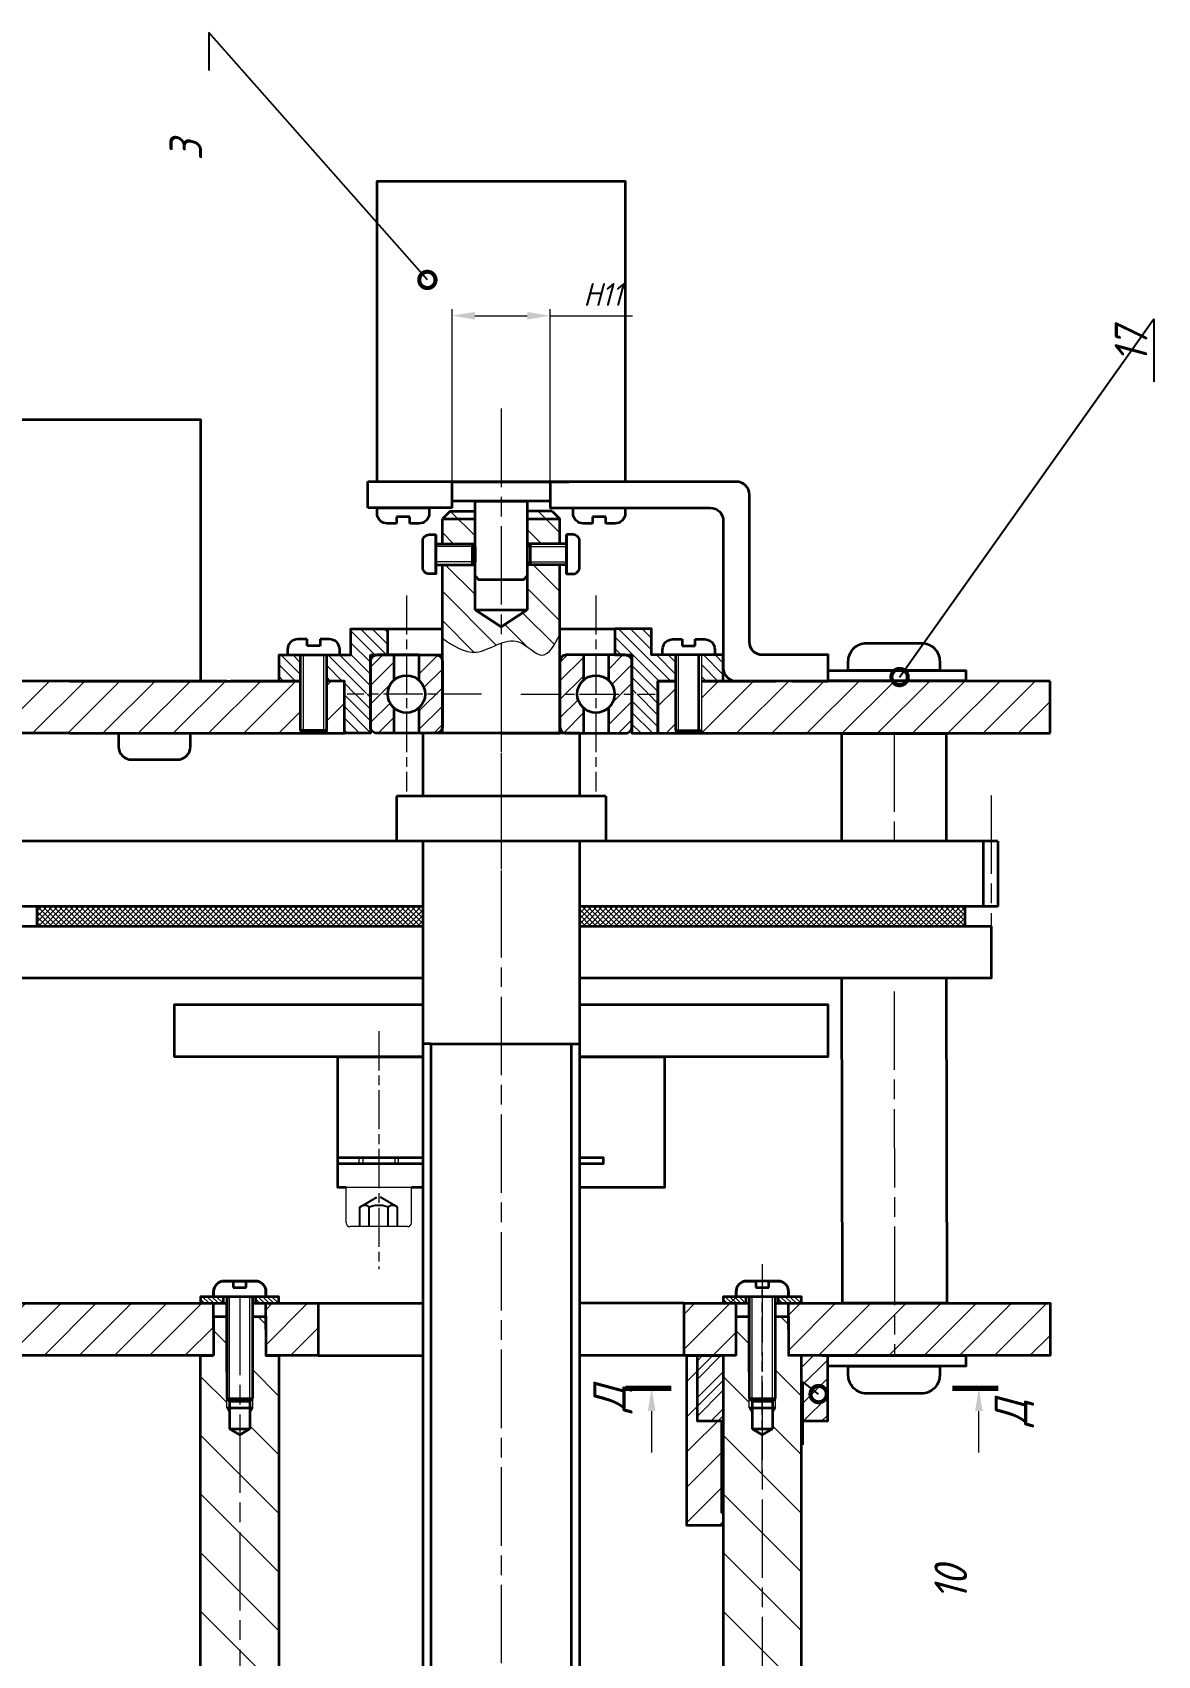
# Model space of a CAD drawing. Header units: millimetres. Extents: x -1657 to 2092, y -1414 to 1302.
# Drawn here: x -808.8 to -636.6, y -850.2 to -601.9 of the extents above; entities that cross this region are included whole.
import ezdxf
from ezdxf import colors
from ezdxf.entities.mleader import LeaderData, LeaderLine
from ezdxf.math import Vec2, Vec3

# ---------------------------------------------------------------- set-up
doc = ezdxf.new("R2010")
doc.units = ezdxf.units.MM
for name, pattern in [('AM_ISO02W050', [7.5, 6, -1.5]), ('AM_ISO02W050x2', [3.75, 3, -0.75]), ('AM_ISO08W050', [18, 12, -1.5, 3, -1.5]), ('AM_ISO08W050x2', [9, 6, -0.75, 1.5, -0.75])]:
    doc.linetypes.add(name, pattern=pattern)
doc.layers.get('0').update_dxf_attribs({"lineweight": 80})
for name, color, linetype, lineweight in [('AM_0', 7, 'Continuous', 35), ('AM_0N', 7, 'Continuous', 15), ('AM_3N', 6, 'AM_ISO02W050', 25), ('AM_4', 3, 'Continuous', 15), ('AM_4N', 3, 'Continuous', 15), ('AM_5', 3, 'Continuous', 15), ('AM_7', 4, 'AM_ISO08W050', 15), ('AM_8', 1, 'Continuous', 15), ('основные', 7, 'Continuous', 35), ('оч жирные', 7, 'Continuous', 70), ('тонкие', 2, 'Continuous', 15)]:
    doc.layers.add(name, color=color, linetype=linetype, lineweight=lineweight)
doc.styles.get("Standard").update_dxf_attribs({"font": 'geniso.shx', "oblique": 15})
doc.dimstyles.new('AM_GOST$0', dxfattribs={"dimtxt": 3.5, "dimasz": 3.5, "dimexe": 1, "dimexo": 1, "dimgap": 1.5, "dimtad": 1, "dimtoh": 1, "dimtxsty": 'Standard', "dimcen": 0, "dimclrd": 256, "dimclre": 256, "dimclrt": 2, "dimadec": 0, "dimazin": 2, "dimtp": 0.1, "dimtm": 0.1, "dimtfac": 0.71, "dimtmove": 0, "dimatfit": 3, "dimfxl": 1, "dimtolj": 1, "dimlwd": -1, "dimlwe": -1, "dimarcsym": 1})
pattern_1 = [(135, (-1250.2964, -1201.8429), (-0.8980256, -0.8980256), [])]
pattern_2 = [(45, (-1649.2184, -1353.5126), (-1.4142136, 1.4142136), [])]
pattern_3 = [(45, (-3674.4686, -1393.7955), (-1.4142136, 1.4142136), [])]
pattern_4 = [(135, (-436.73275, -1117.96733), (-0.3535534, -0.3535534), [])]
pattern_5 = [(135, (-516.7118, -1117.96733), (-0.3535534, -0.3535534), [])]

# ---------------------------------------------------------------- blocks, each defined once
blk = doc.blocks.new('*D156')
at = {"layer": 'AM_5', "linetype": 'ByBlock', "transparency": 16777216}
for p, q in [((-744.6, -672.6), (-744.6, -644.2)), ((-741.1, -645.2), (-733.1, -645.2)), ((-729.6, -672.6), (-729.6, -644.2)), ((-729.6, -645.2), (-717, -645.2))]:
    blk.add_line(p, q, dxfattribs=at)
at = {"layer": 'AM_5', "transparency": 16777216}
for points in [[(-741.1, -644.62), (-741.1, -645.79), (-744.6, -645.2)], [(-733.1, -644.62), (-733.1, -645.79), (-729.6, -645.2)]]:
    blk.add_solid(points, dxfattribs=at)
at = {"layer": 'Defpoints', "color": 0, "transparency": 16777216}
for p in [(-729.6, -645.2), (-744.6, -673.6), (-729.6, -673.6)]:
    blk.add_point(p, dxfattribs=at)
at = {"layer": 'AM_5', "color": 2, "transparency": 16777216, "insert": (-721.55, -641.95), "char_height": 3.5, "attachment_point": 5}
blk.add_mtext('\\A1;H11', dxfattribs=at)
blk = doc.blocks.new('_DotSmall')
at = {"color": 0, "linetype": 'ByBlock', "const_width": 0.5}
blk.add_lwpolyline([(-0.0625, 0, 1), (0.0625, 0, 1)], format="xyb", close=True, dxfattribs=at)

msp = doc.modelspace()

# ---------------------------------------------------------------- hatches: boundary and pattern name
at = {"layer": 'AM_8'}
h = msp.add_hatch(dxfattribs=at)
h.set_pattern_fill('ANSI31', color=256, angle=90, style=0)
h.set_pattern_definition([(135, (-436.7327, -1117.9673), (-2.245064, -2.245064), [])])
edge = h.paths.add_edge_path()
edge.add_line((-745.346, -683.3), (-745.776, -683.3))
edge.add_line((-745.776, -683.3), (-746.096, -683.3))
edge.add_line((-746.096, -683.3), (-746.096, -694.562))
edge.add_spline(control_points=[(-746.096, -694.562), (-744.401, -695.718), (-741.513, -697.689), (-738.382, -695.779), (-737.098, -695.303)], knot_values=[0, 0, 0, 0, 2.7958773, 4.7635346, 4.7635346, 4.7635346, 4.7635346], degree=3, periodic=0)
edge.add_line((-737.098, -695.303), (-737.098, -692.81))
edge.add_line((-737.098, -692.81), (-741.096, -690.191))
edge.add_line((-741.096, -690.191), (-741.096, -684.997))
edge.add_line((-741.096, -684.997), (-741.096, -683.3))
edge.add_line((-741.096, -683.3), (-741.526, -683.3))
edge.add_line((-741.526, -683.3), (-745.346, -683.3))
edge = h.paths.add_edge_path()
edge.add_line((-732.667, -683.3), (-733.096, -683.3))
edge.add_line((-733.096, -683.3), (-733.096, -684.997))
edge.add_line((-733.096, -684.997), (-733.096, -690.191))
edge.add_line((-733.096, -690.191), (-737.098, -692.812))
edge.add_line((-737.098, -692.812), (-737.098, -695.303))
edge.add_spline(control_points=[(-737.098, -695.303), (-736.2, -694.97), (-733.95, -694.516), (-730.563, -698.73), (-728.919, -695.537), (-728.096, -693.939)], knot_values=[4.7635346, 4.7635346, 4.7635346, 4.7635346, 6.1390184, 8.2290928, 10.3200374, 10.3200374, 10.3200374, 10.3200374], degree=3, periodic=0)
edge.add_line((-728.096, -693.939), (-728.096, -683.3))
edge.add_line((-728.096, -683.3), (-728.417, -683.3))
edge.add_line((-728.417, -683.3), (-728.846, -683.3))
edge.add_line((-728.846, -683.3), (-732.667, -683.3))
h.paths.add_polyline_path([(-746.096, -676.304), (-746.096, -680.1), (-745.776, -680.1), (-745.346, -680.1), (-741.526, -680.1), (-741.096, -680.1), (-741.096, -676.304)])
h.paths.add_polyline_path([(-733.096, -676.304), (-733.096, -680.1), (-732.667, -680.1), (-728.846, -680.1), (-728.417, -680.1), (-728.096, -680.1), (-728.096, -676.304)])
h.paths.add_polyline_path([(-744.896, -675.104), (-746.096, -676.304), (-741.096, -676.304), (-741.096, -675.104)])
h.paths.add_polyline_path([(-733.096, -675.104), (-733.096, -676.304), (-728.096, -676.304), (-729.296, -675.104)])
h = msp.add_hatch(dxfattribs=at)
h.set_pattern_fill('ANSI31', color=256, scale=0.4, angle=450, style=0)
h.set_pattern_definition(pattern_1)
h.paths.add_polyline_path([(-767.796, -697.104), (-771.096, -697.104), (-771.096, -701.104), (-767.796, -701.104)])
edge = h.paths.add_edge_path()
edge.add_arc((-756.096, -698.104), 1, 90, 180, ccw=False)
edge.add_line((-756.096, -697.104), (-754.496, -697.104))
edge.add_line((-754.496, -697.104), (-754.496, -693.104))
edge.add_line((-754.496, -693.104), (-760.096, -693.104))
edge.add_line((-760.096, -693.104), (-760.096, -697.104))
edge.add_line((-760.096, -697.104), (-761.096, -697.104))
edge.add_line((-761.096, -697.104), (-763.796, -697.104))
edge.add_line((-763.796, -697.104), (-763.796, -701.104))
edge.add_line((-763.796, -701.104), (-761.096, -701.104))
edge.add_line((-761.096, -701.104), (-761.096, -702.997))
edge.add_line((-761.096, -702.997), (-757.096, -702.997))
edge.add_line((-757.096, -702.997), (-757.096, -698.104))
h.paths.add_polyline_path([(-767.796, -697.104), (-771.096, -697.104), (-771.096, -701.104), (-767.796, -701.104)], flags=17)
h.paths.add_polyline_path([(-757.096, -703.104), (-761.096, -703.104), (-761.096, -709.104), (-757.096, -709.104)])
edge = h.paths.add_edge_path()
edge.add_line((-710.396, -697.104), (-713.096, -697.104))
edge.add_line((-713.096, -697.104), (-714.096, -697.104))
edge.add_line((-714.096, -697.104), (-714.096, -693.104))
edge.add_line((-714.096, -693.104), (-719.696, -693.104))
edge.add_line((-719.696, -693.104), (-719.696, -697.104))
edge.add_line((-719.696, -697.104), (-718.096, -697.104))
edge.add_arc((-718.096, -698.104), 1, 0, 90, ccw=False)
edge.add_line((-717.096, -698.104), (-717.096, -702.997))
edge.add_line((-717.096, -702.997), (-713.096, -702.997))
edge.add_line((-713.096, -702.997), (-713.096, -701.104))
edge.add_line((-713.096, -701.104), (-710.396, -701.104))
edge.add_line((-710.396, -701.104), (-710.396, -697.104))
h.paths.add_polyline_path([(-703.096, -697.104), (-706.396, -697.104), (-706.396, -701.104), (-703.096, -701.104)])
h.paths.add_polyline_path([(-713.096, -703.104), (-717.096, -703.104), (-717.096, -709.104), (-713.096, -709.104)])
h = msp.add_hatch(dxfattribs=at)
h.set_pattern_fill('ANSI31', color=256, scale=0.4, angle=450, style=0)
h.set_pattern_definition(pattern_1)
h.paths.add_polyline_path([(-769.796, -697.104), (-771.096, -697.104), (-771.096, -701.104), (-767.796, -701.104), (-767.796, -697.104)])
h = msp.add_hatch(dxfattribs=at)
h.set_pattern_fill('_U', color=256, scale=2, angle=405, style=0, pattern_type=0)
h.set_pattern_definition(pattern_2)
edge = h.paths.add_edge_path()
edge.add_line((-756.096, -709.104), (-753.51, -709.104))
edge.add_line((-753.51, -709.104), (-753.51, -705.229))
edge.add_arc((-751.596, -703.104), 2.86, 492.00772, 587.99228, ccw=False)
edge.add_line((-753.51, -700.979), (-753.51, -697.104))
edge.add_line((-753.51, -697.104), (-756.096, -697.104))
edge.add_arc((-756.096, -698.104), 1, 450, 540)
edge.add_line((-757.096, -698.104), (-757.096, -708.104))
edge.add_arc((-756.096, -708.104), 1, 540, 630)
h = msp.add_hatch(dxfattribs=at)
h.set_pattern_fill('_U', color=256, scale=2, angle=405, style=0, pattern_type=0)
h.set_pattern_definition(pattern_2)
edge = h.paths.add_edge_path()
edge.add_line((-747.096, -697.104), (-749.682, -697.104))
edge.add_line((-749.682, -697.104), (-749.682, -700.979))
edge.add_arc((-751.596, -703.104), 2.86, 312.00772, 407.99228, ccw=False)
edge.add_line((-749.682, -705.229), (-749.682, -709.104))
edge.add_line((-749.682, -709.104), (-747.096, -709.104))
edge.add_arc((-747.096, -708.104), 1, 630, 720)
edge.add_line((-746.096, -708.104), (-746.096, -698.104))
edge.add_arc((-747.096, -698.104), 1, 360, 450)
h = msp.add_hatch(dxfattribs=at)
h.set_pattern_fill('_U', color=256, scale=2, angle=405, style=0, pattern_type=0)
h.set_pattern_definition(pattern_2)
edge = h.paths.add_edge_path()
edge.add_arc((-727.096, -698.104), 1, 450, 540)
edge.add_line((-728.096, -698.104), (-728.096, -708.104))
edge.add_arc((-727.096, -708.104), 1, 540, 630)
edge.add_line((-727.096, -709.104), (-724.51, -709.104))
edge.add_line((-724.51, -709.104), (-724.51, -705.229))
edge.add_arc((-722.596, -703.104), 2.86, 492.00772, 587.99228, ccw=False)
edge.add_line((-724.51, -700.979), (-724.51, -697.104))
edge.add_line((-724.51, -697.104), (-727.096, -697.104))
h = msp.add_hatch(dxfattribs=at)
h.set_pattern_fill('_U', color=256, scale=2, angle=405, style=0, pattern_type=0)
h.set_pattern_definition(pattern_2)
edge = h.paths.add_edge_path()
edge.add_line((-720.682, -705.229), (-720.682, -709.104))
edge.add_line((-720.682, -709.104), (-718.096, -709.104))
edge.add_arc((-718.096, -708.104), 1, 630, 720)
edge.add_line((-717.096, -708.104), (-717.096, -698.104))
edge.add_arc((-718.096, -698.104), 1, 360, 450)
edge.add_line((-718.096, -697.104), (-720.682, -697.104))
edge.add_line((-720.682, -697.104), (-720.682, -700.979))
edge.add_arc((-722.596, -703.104), 2.86, 312.00772, 407.99228, ccw=False)
h = msp.add_hatch(dxfattribs=at)
h.set_pattern_fill('ANSI31', color=256, scale=1.2, angle=180)
h.set_pattern_definition([(225, (-1814.2393, -1197.2535), (2.694077, -2.694077), [])])
h.paths.add_polyline_path([(-860.62, -796.322), (-858.188, -799.279, -1), (-857.791, -799.762, -1), (-858.188, -799.279), (-860.62, -796.322), (-863.096, -796.322), (-863.096, -804.322), (-845.223, -804.322), (-845.223, -802.349), (-845.223, -796.322)])
h.paths.add_polyline_path([(-781.103, -796.322), (-781.103, -798.322), (-781.093, -798.322), (-781.093, -804.322), (-828.223, -804.322), (-828.223, -805.949), (-850.223, -805.949), (-850.223, -804.322), (-833.223, -804.322), (-833.223, -802.349), (-833.223, -796.322)])
h.paths.add_polyline_path([(-861.096, -701.104), (-862.18, -701.104), (-859.11, -704.836, -1), (-858.713, -705.319, -1), (-859.11, -704.836), (-862.18, -701.104), (-863.096, -701.104), (-863.096, -709.104), (-845.223, -709.104), (-845.223, -703.104), (-845.223, -701.104)])
h.paths.add_polyline_path([(-833.223, -701.104), (-833.223, -703.104), (-833.223, -709.104), (-817.096, -709.104), (-803.096, -709.104), (-767.796, -709.104), (-767.796, -708.65), (-767.796, -701.104), (-778.529, -701.104), (-803.096, -701.104)])
h.paths.add_polyline_path([(-773.103, -796.322), (-773.103, -798.322), (-773.093, -798.322), (-773.119, -804.322), (-771.111, -804.322), (-765.103, -804.322), (-765.103, -796.322)])
h.paths.add_polyline_path([(-701.124, -796.322), (-701.124, -798.322), (-701.114, -798.322), (-701.114, -804.322), (-703.115, -804.322), (-703.115, -830.322), (-708.654, -830.322), (-708.654, -804.322), (-709.103, -804.322), (-709.103, -796.322), (-703.124, -796.322), (-703.124, -795.322), (-699.606, -795.322), (-699.606, -796.322)])
h.paths.add_polyline_path([(-691.124, -796.322), (-693.124, -796.322), (-693.124, -798.322), (-693.114, -798.322), (-693.14, -804.322), (-676.875, -804.322), (-676.889, -796.322)])
h.paths.add_polyline_path([(-676.889, -796.322), (-676.875, -804.322), (-653.096, -804.322), (-653.096, -796.322)])
h.paths.add_polyline_path([(-691.1, -701.108), (-692.529, -701.104), (-703.529, -701.104), (-706.396, -701.104), (-706.396, -709.104), (-695.663, -709.104), (-653.096, -709.104), (-653.096, -701.104), (-687.063, -701.104), (-687.063, -701.108)])
h.paths.add_polyline_path([(-713.096, -701.104), (-713.096, -709.104), (-710.396, -709.104), (-710.396, -708.65), (-710.396, -701.104)])
h.paths.add_polyline_path([(-763.796, -701.104), (-763.796, -708.65), (-763.796, -709.104), (-761.096, -709.104), (-761.096, -701.104)])
h = msp.add_hatch(dxfattribs=at)
h.set_pattern_fill('ANSI37', color=256, scale=0.182, angle=360, style=0)
h.set_pattern_definition([(45, (-3674.4686, -1393.7955), (-0.40860165, 0.40860165), []), (135, (-3674.4686, -1393.7955), (-0.40860165, -0.40860165), [])])
h.paths.add_polyline_path([(-749.097, -735.604), (-808.096, -735.604), (-808.096, -738.596), (-749.097, -738.596)])
h.paths.add_polyline_path([(-666.096, -735.604), (-725.096, -735.604), (-725.096, -738.596), (-666.096, -738.596)])
h = msp.add_hatch(dxfattribs=at)
h.set_pattern_fill('_U', color=256, scale=0.5, angle=135, style=0, pattern_type=0)
h.set_pattern_definition(pattern_5)
h.paths.add_polyline_path([(-783.103, -796.322), (-781.103, -796.322), (-779.585, -796.322), (-779.585, -795.322), (-783.103, -795.322)])
h = msp.add_hatch(dxfattribs=at)
h.set_pattern_fill('_U', color=256, scale=0.5, angle=135, style=0, pattern_type=0)
h.set_pattern_definition(pattern_5)
h.paths.add_polyline_path([(-774.621, -796.322), (-773.103, -796.322), (-771.103, -796.322), (-771.103, -795.322), (-774.621, -795.322)])
h = msp.add_hatch(dxfattribs=at)
h.set_pattern_fill('_U', color=256, scale=0.5, angle=135, style=0, pattern_type=0)
h.set_pattern_definition(pattern_4)
h.paths.add_polyline_path([(-703.124, -796.322), (-701.124, -796.322), (-699.606, -796.322), (-699.606, -795.322), (-703.124, -795.322)])
h = msp.add_hatch(dxfattribs=at)
h.set_pattern_fill('_U', color=256, scale=0.5, angle=135, style=0, pattern_type=0)
h.set_pattern_definition(pattern_4)
h.paths.add_polyline_path([(-694.641, -796.322), (-693.124, -796.322), (-691.124, -796.322), (-691.124, -795.322), (-694.641, -795.322)])
h = msp.add_hatch(dxfattribs=at)
h.set_pattern_fill('ANSI31', color=256, scale=2, angle=90, style=0)
h.set_pattern_definition([(135, (-436.733, -1117.9673), (-4.49013, -4.49013), [])])
edge = h.paths.add_edge_path()
edge.add_line((-777.103, -1024.959), (-777.103, -1032.281))
edge.add_line((-777.103, -1032.281), (-775.536, -1033.186))
edge.add_line((-775.536, -1033.186), (-775.536, -1035.586))
edge.add_line((-775.536, -1035.586), (-775.103, -1036.386))
edge.add_line((-775.103, -1036.386), (-775.103, -1037.839))
edge.add_line((-775.103, -1037.839), (-775.103, -1037.839))
edge.add_line((-775.103, -1037.839), (-775.103, -1050.386))
edge.add_line((-775.103, -1050.386), (-773.103, -1050.386))
edge.add_line((-773.103, -1050.386), (-773.103, -1048.386))
edge.add_line((-773.103, -1048.386), (-773.103, -1044.386))
edge.add_line((-773.103, -1044.386), (-771.119, -1044.386))
edge.add_line((-771.119, -1044.386), (-771.117, -1025.993))
edge.add_arc((-777.103, -1042.795), 17.836, 430.39269, 450)
edge = h.paths.add_edge_path()
edge.add_line((-783.095, -1025.996), (-783.095, -1044.381))
edge.add_line((-783.095, -1044.381), (-781.077, -1044.379))
edge.add_line((-781.077, -1044.379), (-781.103, -1050.386))
edge.add_line((-781.103, -1050.386), (-779.103, -1050.386))
edge.add_line((-779.103, -1050.386), (-779.103, -1037.839))
edge.add_line((-779.103, -1037.839), (-779.103, -1036.386))
edge.add_line((-779.103, -1036.386), (-778.67, -1035.586))
edge.add_line((-778.67, -1035.586), (-778.67, -1033.186))
edge.add_line((-778.67, -1033.186), (-777.103, -1032.281))
edge.add_line((-777.103, -1032.281), (-777.103, -1024.959))
edge.add_arc((-777.103, -1042.795), 17.836, 450, 469.63137)
edge = h.paths.add_edge_path()
edge.add_line((-783.096, -804.322), (-783.095, -1025.996))
edge.add_arc((-777.103, -1042.795), 17.836, 90, 109.63137, ccw=False)
edge.add_line((-777.103, -1024.959), (-777.103, -816.427))
edge.add_line((-777.103, -816.427), (-778.67, -815.522))
edge.add_line((-778.67, -815.522), (-778.67, -813.122))
edge.add_line((-778.67, -813.122), (-779.103, -812.322))
edge.add_line((-779.103, -812.322), (-779.103, -810.868))
edge.add_line((-779.103, -810.868), (-779.103, -810.868))
edge.add_line((-779.103, -810.868), (-779.103, -798.322))
edge.add_line((-779.103, -798.322), (-781.077, -798.322))
edge.add_line((-781.077, -798.322), (-781.103, -804.322))
edge.add_line((-781.103, -804.322), (-783.096, -804.322))
edge = h.paths.add_edge_path()
edge.add_line((-775.103, -798.322), (-775.103, -810.868))
edge.add_line((-775.103, -810.868), (-775.103, -812.322))
edge.add_line((-775.103, -812.322), (-775.536, -813.122))
edge.add_line((-775.536, -813.122), (-775.536, -815.522))
edge.add_line((-775.536, -815.522), (-777.103, -816.427))
edge.add_line((-777.103, -816.427), (-777.103, -1024.959))
edge.add_arc((-777.103, -1042.795), 17.836, 70.36921, 90, ccw=False)
edge.add_line((-771.11, -1025.996), (-771.111, -804.322))
edge.add_line((-771.111, -804.322), (-773.103, -804.322))
edge.add_line((-773.103, -804.322), (-773.103, -798.322))
edge.add_line((-773.103, -798.322), (-775.103, -798.322))
h = msp.add_hatch(dxfattribs=at)
h.set_pattern_fill('ANSI31', color=256, scale=2, angle=90, style=0)
h.set_pattern_definition([(135, (-356.754, -1117.9673), (-4.49013, -4.49013), [])])
edge = h.paths.add_edge_path()
edge.add_line((-697.124, -1024.959), (-697.124, -1032.281))
edge.add_line((-697.124, -1032.281), (-695.557, -1033.186))
edge.add_line((-695.557, -1033.186), (-695.557, -1035.586))
edge.add_line((-695.557, -1035.586), (-695.124, -1036.386))
edge.add_line((-695.124, -1036.386), (-695.124, -1037.839))
edge.add_line((-695.124, -1037.839), (-695.124, -1037.839))
edge.add_line((-695.124, -1037.839), (-695.124, -1050.386))
edge.add_line((-695.124, -1050.386), (-693.124, -1050.386))
edge.add_line((-693.124, -1050.386), (-693.124, -1048.386))
edge.add_line((-693.124, -1048.386), (-693.124, -1044.386))
edge.add_line((-693.124, -1044.386), (-691.14, -1044.386))
edge.add_line((-691.14, -1044.386), (-691.138, -1025.993))
edge.add_arc((-697.124, -1042.795), 17.836, 430.39269, 450)
edge = h.paths.add_edge_path()
edge.add_line((-703.116, -1025.996), (-703.116, -1044.381))
edge.add_line((-703.116, -1044.381), (-701.098, -1044.379))
edge.add_line((-701.098, -1044.379), (-701.124, -1051.386))
edge.add_line((-701.124, -1051.386), (-699.124, -1051.386))
edge.add_line((-699.124, -1051.386), (-699.124, -1037.839))
edge.add_line((-699.124, -1037.839), (-699.124, -1036.386))
edge.add_line((-699.124, -1036.386), (-698.691, -1035.586))
edge.add_line((-698.691, -1035.586), (-698.691, -1033.186))
edge.add_line((-698.691, -1033.186), (-697.124, -1032.281))
edge.add_line((-697.124, -1032.281), (-697.124, -1024.959))
edge.add_arc((-697.124, -1042.795), 17.836, 450, 469.63137)
edge = h.paths.add_edge_path()
edge.add_line((-703.117, -804.322), (-703.116, -1025.996))
edge.add_arc((-697.124, -1042.795), 17.836, 90, 109.63137, ccw=False)
edge.add_line((-697.124, -1024.959), (-697.124, -816.427))
edge.add_line((-697.124, -816.427), (-698.691, -815.522))
edge.add_line((-698.691, -815.522), (-698.691, -813.122))
edge.add_line((-698.691, -813.122), (-699.124, -812.322))
edge.add_line((-699.124, -812.322), (-699.124, -810.868))
edge.add_line((-699.124, -810.868), (-699.124, -810.868))
edge.add_line((-699.124, -810.868), (-699.127, -798.322))
edge.add_line((-699.127, -798.322), (-701.101, -798.322))
edge.add_line((-701.101, -798.322), (-701.124, -804.322))
edge.add_line((-701.124, -804.322), (-703.117, -804.322))
edge = h.paths.add_edge_path()
edge.add_line((-695.114, -798.322), (-695.124, -810.868))
edge.add_line((-695.124, -810.868), (-695.124, -812.322))
edge.add_line((-695.124, -812.322), (-695.557, -813.122))
edge.add_line((-695.557, -813.122), (-695.557, -815.522))
edge.add_line((-695.557, -815.522), (-697.124, -816.427))
edge.add_line((-697.124, -816.427), (-697.124, -1024.959))
edge.add_arc((-697.124, -1042.795), 17.836, 70.36921, 90, ccw=False)
edge.add_line((-691.131, -1025.996), (-691.132, -804.322))
edge.add_line((-691.132, -804.322), (-693.124, -804.322))
edge.add_line((-693.124, -804.322), (-693.114, -798.322))
edge.add_line((-693.114, -798.322), (-695.114, -798.322))
h = msp.add_hatch(dxfattribs=at)
h.set_pattern_fill('_U', color=256, scale=2, angle=405, style=0, pattern_type=0)
h.set_pattern_definition(pattern_3)
h.paths.add_polyline_path([(-707.122, -804.322), (-707.122, -814.322), (-703.115, -814.322), (-703.115, -804.322)])
h = msp.add_hatch(dxfattribs=at)
h.set_pattern_fill('_U', color=256, scale=2, angle=405, style=0, pattern_type=0)
h.set_pattern_definition(pattern_3)
h.paths.add_polyline_path([(-687.122, -814.322), (-687.122, -804.322), (-691.13, -804.322), (-691.13, -814.322)])

# ---------------------------------------------------------------- linework, layer by layer
at = {"layer": 'AM_0'}
for p, q in [((-749.096, -709.104), (-749.096, -718.727)), ((-725.096, -709.104), (-725.096, -718.727)), ((-753.096, -718.727), (-753.096, -725.604)), ((-721.096, -718.727), (-753.096, -718.727)), ((-721.096, -718.727), (-721.096, -725.604)), ((-661.096, -725.604), (-813.096, -725.604)), ((-721.096, -725.604), (-753.096, -725.604)), ((-725.096, -725.604), (-749.096, -725.604)), ((-663.346, -725.604), (-663.346, -735.604)), ((-661.096, -725.604), (-661.096, -735.604)), ((-749.096, -735.604), (-813.096, -735.604)), ((-661.096, -735.604), (-725.096, -735.604)), ((-778.67, -811.322), (-778.67, -815.522)), ((-775.536, -811.322), (-775.536, -815.522)), ((-698.691, -811.322), (-698.691, -815.522)), ((-695.557, -811.322), (-695.557, -815.522)), ((-779.103, -812.322), (-775.103, -812.322)), ((-699.124, -812.322), (-695.124, -812.322)), ((-777.103, -816.427), (-778.67, -815.522)), ((-778.67, -815.522), (-775.536, -815.522)), ((-777.103, -816.427), (-775.536, -815.522)), ((-697.124, -816.427), (-698.691, -815.522)), ((-698.691, -815.522), (-695.557, -815.522)), ((-697.124, -816.427), (-695.557, -815.522))]:
    msp.add_line(p, q, dxfattribs=at)
at = {"layer": 'AM_0N'}
for p, q in [((-758.828, -774.989), (-758.828, -773.989)), ((-752.828, -774.989), (-752.828, -773.989)), ((-760.828, -783.996), (-760.828, -778.596)), ((-758.828, -778.596), (-760.828, -778.596)), ((-752.828, -778.596), (-758.828, -778.596)), ((-750.828, -778.596), (-752.828, -778.596)), ((-750.828, -783.996), (-750.828, -778.596)), ((-751.428, -784.596), (-760.228, -784.596))]:
    msp.add_line(p, q, dxfattribs=at)
for centre, start, end in [((-760.228, -783.996), 180, 270), ((-751.428, -783.996), 270, 0)]:
    msp.add_arc(centre, 0.6, start, end, dxfattribs=at)
at = {"layer": 'AM_3N', "linetype": 'AM_ISO02W050x2'}
for p, q in [((-758.715, -781.596), (-755.828, -779.929)), ((-758.715, -784.596), (-758.715, -781.596)), ((-757.272, -784.596), (-757.272, -781.596)), ((-752.94, -781.596), (-755.828, -779.929)), ((-754.384, -784.596), (-754.384, -781.596)), ((-752.94, -784.596), (-752.94, -781.596))]:
    msp.add_line(p, q, dxfattribs=at)
for centre, radius, start, end in [((-757.993, -782.524), 1.176, 52.12112, 127.87888), ((-755.828, -785.679), 4.331, 70.52878, 109.47122), ((-753.662, -782.524), 1.176, 52.12112, 127.87888)]:
    msp.add_arc(centre, radius, start, end, dxfattribs=at)
at = {"layer": 'AM_4'}
for p, q in [((-767.363, -709.104), (-767.363, -697.104)), ((-764.229, -709.104), (-764.229, -697.104)), ((-709.963, -709.104), (-709.963, -697.104)), ((-706.396, -708.65), (-706.396, -697.104)), ((-767.796, -708.65), (-767.796, -709.104)), ((-763.796, -708.65), (-763.796, -709.104)), ((-710.396, -708.65), (-710.396, -709.104)), ((-706.396, -708.65), (-706.396, -709.104)), ((-778.67, -811.322), (-778.67, -795.322)), ((-775.536, -811.322), (-775.536, -795.322)), ((-698.691, -811.322), (-698.691, -795.322)), ((-695.557, -811.322), (-695.557, -795.322)), ((-779.103, -812.322), (-779.103, -810.868)), ((-775.103, -812.322), (-775.103, -810.868)), ((-699.124, -812.322), (-699.124, -810.868)), ((-695.124, -812.322), (-695.124, -810.868)), ((-779.103, -812.322), (-778.67, -813.122)), ((-775.103, -812.322), (-775.536, -813.122)), ((-699.124, -812.322), (-698.691, -813.122)), ((-695.124, -812.322), (-695.557, -813.122))]:
    msp.add_line(p, q, dxfattribs=at)
at = {"layer": 'AM_4N'}
for p, q in [((-741.096, -680.53), (-747.096, -680.53)), ((-741.096, -682.871), (-747.096, -682.871)), ((-733.096, -680.53), (-727.096, -680.53)), ((-733.096, -682.871), (-727.096, -682.871)), ((-758.286, -773.989), (-758.286, -774.989)), ((-753.369, -773.989), (-753.369, -774.989))]:
    msp.add_line(p, q, dxfattribs=at)
at = {"layer": 'AM_5'}
for p, q in [((-714.058, -819.141), (-714.058, -812.822)), ((-663.988, -819.141), (-663.988, -812.822))]:
    msp.add_line(p, q, dxfattribs=at)
at = {"layer": 'AM_5', "linetype": 'Continuous'}
for points in [[(-713.474, -812.822), (-714.641, -812.822), (-714.058, -809.322)], [(-663.405, -812.822), (-664.571, -812.822), (-663.988, -809.322)]]:
    msp.add_trace(points, dxfattribs=at)
at = {"layer": 'AM_7'}
for p, q in [((-737.096, -659.416), (-737.114, -1065.565)), ((-676.97, -709.104), (-676.97, -725.604)), ((-662.096, -718.604), (-662.096, -742.604)), ((-676.97, -748.596), (-676.875, -804.322)), ((-697.124, -790.322), (-697.124, -1058.386)), ((-777.103, -795.322), (-777.103, -1055.373))]:
    msp.add_line(p, q, dxfattribs=at)
at = {"layer": 'AM_7', "linetype": 'AM_ISO08W050x2'}
for p, q in [((-751.596, -687.998), (-751.596, -717.997)), ((-722.596, -687.998), (-722.596, -717.997)), ((-722.596, -687.998), (-722.596, -717.997)), ((-740.096, -703.104), (-760.689, -703.104)), ((-737.096, -703.104), (-737.096, -731.604)), ((-734.096, -703.104), (-713.504, -703.104)), ((-755.828, -754.698), (-755.828, -791.088)), ((-697.124, -822.427), (-697.124, -794.322))]:
    msp.add_line(p, q, dxfattribs=at)
at = {"layer": 'основные'}
for p, q in [((-757.498, -674.595), (-757.497, -670.595)), ((-757.497, -670.595), (-753.664, -670.595)), ((-744.598, -674.596), (-744.598, -670.597)), ((-737.096, -670.597), (-726.696, -670.597)), ((-729.596, -670.597), (-729.596, -674.597)), ((-744.598, -674.596), (-757.498, -674.595)), ((-744.896, -675.104), (-746.096, -676.304)), ((-744.896, -675.104), (-741.096, -675.104)), ((-729.296, -675.104), (-733.096, -675.104)), ((-729.296, -675.104), (-728.096, -676.304)), ((-751.096, -675.997), (-753.096, -675.997)), ((-753.096, -675.997), (-753.096, -676.997)), ((-751.096, -676.997), (-751.096, -675.997)), ((-746.096, -680.1), (-746.096, -676.304)), ((-746.096, -676.304), (-741.096, -676.304)), ((-733.096, -676.304), (-728.096, -676.304)), ((-728.096, -680.1), (-728.096, -676.304)), ((-721.096, -675.997), (-723.096, -675.997)), ((-723.096, -675.997), (-723.096, -676.997)), ((-721.096, -676.997), (-721.096, -675.997)), ((-747.096, -680.1), (-747.096, -678.7)), ((-747.096, -680.1), (-745.776, -680.1)), ((-747.096, -683.3), (-747.096, -680.1)), ((-745.776, -680.1), (-745.346, -680.1)), ((-745.346, -680.1), (-741.526, -680.1)), ((-741.526, -680.1), (-741.096, -680.53)), ((-741.526, -680.1), (-741.526, -683.3)), ((-741.526, -680.1), (-741.096, -680.1)), ((-732.667, -680.1), (-733.096, -680.53)), ((-732.667, -680.1), (-733.096, -680.1)), ((-728.846, -680.1), (-732.667, -680.1)), ((-732.667, -680.1), (-732.667, -683.3)), ((-728.417, -680.1), (-728.846, -680.1)), ((-727.096, -680.1), (-728.417, -680.1)), ((-727.096, -680.1), (-727.096, -678.7)), ((-727.096, -683.3), (-727.096, -680.1)), ((-741.526, -683.3), (-741.096, -682.871)), ((-741.096, -680.53), (-741.096, -682.871)), ((-733.096, -680.53), (-733.096, -682.871)), ((-732.667, -683.3), (-733.096, -682.871)), ((-747.096, -684.7), (-747.096, -683.3)), ((-747.096, -683.3), (-745.776, -683.3)), ((-746.096, -709.104), (-746.096, -683.3)), ((-745.776, -683.3), (-745.346, -683.3)), ((-745.346, -683.3), (-741.526, -683.3)), ((-741.526, -683.3), (-741.096, -683.3)), ((-741.096, -690.191), (-741.096, -684.997)), ((-732.667, -683.3), (-733.096, -683.3)), ((-733.096, -684.997), (-733.096, -690.191)), ((-728.846, -683.3), (-732.667, -683.3)), ((-728.417, -683.3), (-728.846, -683.3)), ((-727.096, -683.3), (-728.417, -683.3)), ((-728.096, -709.104), (-728.096, -683.3)), ((-727.096, -684.7), (-727.096, -683.3)), ((-737.098, -692.811), (-741.096, -690.191)), ((-741.096, -690.191), (-733.096, -690.191)), ((-737.096, -692.811), (-733.096, -690.191)), ((-766.796, -695.704), (-766.796, -694.704)), ((-764.796, -694.704), (-764.796, -695.704)), ((-754.496, -693.104), (-754.496, -697.104)), ((-754.496, -693.104), (-746.096, -693.104)), ((-728.096, -693.104), (-719.696, -693.104)), ((-709.396, -694.704), (-709.396, -695.704)), ((-707.396, -695.704), (-707.396, -694.704)), ((-767.796, -708.65), (-767.796, -697.104)), ((-764.796, -695.704), (-766.796, -695.704)), ((-763.796, -708.65), (-763.796, -697.104)), ((-757.096, -698.104), (-757.096, -697.104)), ((-757.096, -697.104), (-756.096, -697.104)), ((-756.096, -697.104), (-746.096, -697.104)), ((-749.682, -697.104), (-756.096, -697.104)), ((-753.51, -697.104), (-753.51, -700.979)), ((-749.682, -697.104), (-749.682, -700.979)), ((-724.51, -697.104), (-724.51, -700.979)), ((-720.682, -697.104), (-720.682, -700.979)), ((-718.096, -697.104), (-717.091, -697.104)), ((-717.091, -697.104), (-717.091, -698.202)), ((-710.396, -697.104), (-710.396, -708.65)), ((-709.396, -695.704), (-707.396, -695.704)), ((-706.829, -709.104), (-706.829, -697.104)), ((-757.096, -698.104), (-757.096, -701.104)), ((-803.096, -701.104), (-778.529, -701.104)), ((-778.529, -701.104), (-767.796, -701.104)), ((-761.096, -701.104), (-763.796, -701.104)), ((-761.096, -709.104), (-761.096, -701.104)), ((-713.096, -701.104), (-713.096, -709.104)), ((-713.096, -701.104), (-710.396, -701.104)), ((-710.396, -701.104), (-713.096, -701.104)), ((-703.529, -701.104), (-706.396, -701.104)), ((-692.529, -701.104), (-703.529, -701.104)), ((-653.096, -701.104), (-692.529, -701.104)), ((-653.096, -709.104), (-653.096, -701.104)), ((-753.51, -705.229), (-753.51, -709.104)), ((-749.682, -705.229), (-749.682, -709.104)), ((-724.51, -705.229), (-724.51, -709.104)), ((-720.682, -705.229), (-720.682, -709.104)), ((-803.096, -709.104), (-817.096, -709.104)), ((-803.096, -709.104), (-761.096, -709.104)), ((-763.796, -708.65), (-767.796, -708.65)), ((-767.363, -709.104), (-767.796, -708.65)), ((-764.229, -709.104), (-767.363, -709.104)), ((-763.796, -708.65), (-764.229, -709.104)), ((-725.096, -709.104), (-749.096, -709.104)), ((-737.096, -709.104), (-728.096, -709.104)), ((-713.096, -709.104), (-695.663, -709.104)), ((-710.396, -708.65), (-706.396, -708.65)), ((-710.396, -708.65), (-709.963, -709.104)), ((-709.963, -709.104), (-706.829, -709.104)), ((-706.829, -709.104), (-706.396, -708.65)), ((-695.663, -709.104), (-653.096, -709.104)), ((-749.096, -725.604), (-749.113, -1042.386)), ((-725.096, -725.604), (-725.096, -741.596)), ((-808.096, -738.596), (-808.096, -735.604)), ((-749.096, -735.598), (-753.096, -735.596)), ((-666.096, -738.596), (-666.096, -735.604)), ((-725.096, -738.596), (-725.096, -742.468)), ((-725.096, -741.596), (-725.113, -1042.304)), ((-747.87, -756.603), (-749.099, -756.603)), ((-747.868, -756.603), (-747.886, -1044.386)), ((-747.868, -756.603), (-725.71, -756.603)), ((-726.34, -1044.386), (-726.323, -756.603)), ((-726.323, -756.603), (-725.096, -756.603)), ((-778.103, -792.922), (-778.103, -793.922)), ((-778.103, -793.922), (-776.103, -793.922)), ((-776.103, -793.922), (-776.103, -792.922)), ((-698.124, -792.922), (-698.124, -793.922)), ((-698.124, -793.922), (-696.124, -793.922)), ((-696.124, -793.922), (-696.124, -792.922)), ((-781.103, -800.322), (-781.103, -796.322)), ((-779.585, -796.322), (-779.585, -795.322)), ((-779.103, -795.322), (-779.103, -810.868)), ((-779.103, -806.868), (-779.103, -796.322)), ((-775.103, -810.868), (-775.103, -795.322)), ((-774.621, -796.322), (-774.621, -795.322)), ((-773.103, -800.322), (-773.103, -796.322)), ((-765.103, -796.322), (-749.1, -796.322)), ((-709.103, -796.322), (-725.099, -796.321)), ((-701.124, -800.322), (-701.124, -796.322)), ((-699.606, -796.322), (-699.606, -795.322)), ((-699.124, -795.322), (-699.124, -810.868)), ((-699.124, -806.868), (-699.124, -796.322)), ((-695.124, -810.868), (-695.124, -795.322)), ((-694.641, -796.322), (-694.641, -795.322)), ((-693.124, -800.322), (-693.124, -796.322)), ((-653.096, -796.322), (-653.096, -804.322)), ((-765.103, -804.322), (-749.101, -804.323)), ((-709.103, -804.322), (-725.099, -804.322)), ((-702.854, -804.322), (-703.376, -804.322)), ((-779.103, -810.868), (-775.103, -810.868)), ((-779.103, -810.868), (-778.67, -811.322)), ((-778.67, -811.322), (-775.536, -811.322)), ((-775.536, -811.322), (-775.103, -810.868)), ((-699.124, -810.868), (-695.124, -810.868)), ((-699.124, -810.868), (-698.691, -811.322)), ((-698.691, -811.322), (-695.557, -811.322)), ((-695.557, -811.322), (-695.124, -810.868)), ((-703.376, -814.322), (-703.376, -828.368)), ((-703.376, -828.368), (-703.115, -828.368))]:
    msp.add_line(p, q, dxfattribs=at)
for points in [[(-750.529, -670.597), (-756.096, -670.597), (-756.096, -624.597), (-718.096, -624.597), (-718.096, -670.597), (-750.529, -670.597)], [(-741.096, -675.104), (-741.096, -673.597), (-733.096, -673.597), (-733.096, -675.104)], [(-735.328, -685.597), (-740.496, -685.597), (-741.096, -684.997), (-741.096, -675.104)], [(-733.096, -675.104), (-733.096, -684.997), (-733.696, -685.597), (-735.328, -685.597)], [(-687.063, -699.489), (-665.97, -699.489), (-665.97, -701.089), (-687.063, -701.089)], [(-779.096, -701.104), (-785.096, -701.104)], [(-771.096, -701.104), (-775.096, -701.104), (-778.529, -701.104)], [(-757.096, -709.104), (-761.096, -709.104), (-761.096, -701.104), (-763.796, -701.104)], [(-717.096, -709.104), (-713.096, -709.104), (-713.096, -701.104), (-710.396, -701.104)], [(-703.096, -701.104), (-699.096, -701.104), (-695.663, -701.104)], [(-692.529, -701.104), (-689.096, -701.104)], [(-684.97, -725.604), (-684.97, -709.131), (-668.97, -709.131), (-668.97, -725.604)], [(-777.944, -746.596), (-812.1, -746.596), (-812.1, -738.596), (-749.097, -738.596)], [(-725.096, -738.596), (-662.1, -738.596), (-662.1, -746.596), (-696.285, -746.596)], [(-749.098, -746.596), (-777.944, -746.596)], [(-696.285, -746.596), (-725.097, -746.596)], [(-668.97, -746.596), (-668.875, -796.322), (-684.875, -796.322), (-684.97, -746.596)], [(-749.098, -758.596), (-787.1, -758.596), (-787.1, -750.596), (-784.315, -750.596)], [(-784.315, -750.596), (-749.098, -750.596)], [(-725.097, -750.594), (-689.914, -750.594)], [(-689.914, -750.596), (-687.1, -750.596), (-687.1, -758.596), (-725.096, -758.596)], [(-760.828, -778.596), (-762.102, -778.596), (-762.102, -758.596), (-749.098, -758.596)], [(-725.096, -758.596), (-712.102, -758.596), (-712.102, -778.596), (-725.096, -778.596)], [(-758.828, -774.989), (-762.102, -774.989), (-762.102, -773.989), (-758.828, -773.989)], [(-749.099, -774.989), (-762.102, -774.989), (-762.102, -773.989), (-749.099, -773.989)], [(-725.098, -773.989), (-721.484, -773.989), (-721.484, -774.989), (-725.098, -774.989)], [(-749.099, -778.596), (-750.828, -778.596)], [(-863.096, -796.322), (-779.103, -796.322)], [(-775.103, -796.322), (-771.103, -796.322), (-771.103, -795.322), (-783.103, -795.322), (-783.103, -796.322), (-779.103, -796.322)], [(-775.103, -796.322), (-765.103, -796.322), (-765.103, -804.322), (-773.103, -804.322)], [(-701.119, -804.322), (-709.103, -804.322), (-709.103, -796.322), (-703.124, -796.322)], [(-695.124, -796.322), (-691.124, -796.322), (-691.124, -795.322), (-703.124, -795.322), (-703.124, -796.322), (-699.124, -796.322)], [(-691.124, -796.322), (-653.096, -796.322), (-653.096, -804.322), (-693.127, -804.322)], [(-781.093, -804.322), (-781.093, -804.322), (-781.093, -798.322), (-779.093, -798.322)], [(-775.093, -798.322), (-773.093, -798.322), (-773.119, -804.322), (-773.119, -804.322)], [(-701.114, -804.322), (-701.114, -804.322), (-701.114, -798.322), (-699.114, -798.322)], [(-695.114, -798.322), (-693.114, -798.322), (-693.14, -804.322), (-693.14, -804.322)], [(-781.099, -804.322), (-863.096, -804.322)], [(-781.077, -1044.379), (-783.095, -1044.386), (-783.096, -804.322), (-781.099, -804.322)], [(-773.103, -804.322), (-771.111, -804.322), (-771.11, -1044.386), (-773.103, -1044.386)], [(-703.115, -830.322), (-708.654, -830.322), (-708.654, -804.322), (-703.115, -804.322)], [(-701.119, -804.322), (-707.122, -804.322), (-707.122, -814.322), (-703.115, -814.322)], [(-701.119, -804.322), (-703.115, -804.322), (-703.116, -1044.386), (-701.12, -1044.386)], [(-691.13, -814.322), (-687.122, -814.322), (-687.122, -804.322), (-693.127, -804.322)], [(-693.127, -1044.386), (-691.131, -1044.386), (-691.13, -804.322), (-693.127, -804.322)], [(-687.97, -804.322), (-665.97, -804.322), (-665.97, -805.922), (-687.122, -805.922)]]:
    msp.add_lwpolyline(points, dxfattribs=at)
for points in [[(-861.096, -701.104), (-861.096, -661.104), (-783.096, -661.104), (-783.096, -701.104)], [(-744.596, -670.597), (-729.596, -670.597), (-729.596, -673.597), (-744.596, -673.597)]]:
    msp.add_lwpolyline(points, close=True, dxfattribs=at)
for points in [[(-723.664, -670.598), (-729.597, -670.597), (-729.598, -674.597), (-705.098, -674.6, -0.4142136), (-703.098, -676.6), (-703.1, -699.107, 0.4142136), (-701.1, -701.107), (-695.1, -701.107)], [(-691.1, -701.108), (-687.063, -701.108), (-687.062, -697.108), (-697.1, -697.107, -0.4142136), (-699.099, -695.107), (-699.098, -674.6), (-699.098, -672.6, 0.4142136), (-701.097, -670.6), (-720.53, -670.598)], [(-753.096, -676.997), (-754.496, -676.997, -0.4142136), (-756.096, -675.397), (-756.096, -674.597), (-748.096, -674.597), (-748.096, -675.397, -0.4142136), (-749.696, -676.997), (-751.096, -676.997)], [(-723.096, -676.997), (-724.496, -676.997, -0.4142136), (-726.096, -675.397), (-726.096, -674.597), (-718.096, -674.597), (-718.096, -675.397, -0.4142136), (-719.696, -676.997), (-721.096, -676.997)], [(-767.796, -701.104), (-771.096, -701.104), (-771.096, -697.104), (-761.096, -697.104), (-760.096, -697.104), (-760.096, -693.104), (-754.496, -693.104), (-754.496, -697.104), (-756.096, -697.104, 0.4142136), (-757.096, -698.104), (-757.096, -709.104), (-761.096, -709.104)], [(-766.796, -694.704), (-768.196, -694.704, 0.4142136), (-769.796, -696.304), (-769.796, -697.104), (-761.796, -697.104), (-761.796, -696.304, 0.4142136), (-763.396, -694.704), (-764.796, -694.704)], [(-706.396, -701.104), (-703.096, -701.104), (-703.096, -697.104), (-713.096, -697.104), (-714.096, -697.104), (-714.096, -693.104), (-719.696, -693.104), (-719.696, -697.104), (-718.096, -697.104, -0.4142136), (-717.096, -698.104), (-717.096, -709.104), (-713.096, -709.104)], [(-707.396, -694.704), (-705.996, -694.704, -0.4142136), (-704.396, -696.304), (-704.396, -697.104), (-712.396, -697.104), (-712.396, -696.304, -0.4142136), (-710.796, -694.704), (-709.396, -694.704)], [(-747.096, -709.104), (-756.096, -709.104, -0.4142136), (-757.096, -708.104), (-757.096, -698.104, -0.4142136), (-756.096, -697.104), (-747.096, -697.104, -0.4142136), (-746.096, -698.104), (-746.096, -708.104, -0.4142136), (-747.096, -709.104, -1.6557411)], [(-727.096, -709.104), (-718.096, -709.104, 0.4142136), (-717.096, -708.104), (-717.096, -698.104, 0.4142136), (-718.096, -697.104), (-727.096, -697.104, 0.4142136), (-728.096, -698.104), (-728.096, -708.104, 0.4142136), (-727.096, -709.104, 1.6557411)], [(-776.103, -792.922), (-774.703, -792.922, -0.4142136), (-773.103, -794.522), (-773.103, -795.322), (-781.103, -795.322), (-781.103, -794.522, -0.4142136), (-779.503, -792.922), (-776.103, -792.922)], [(-778.103, -792.922), (-779.503, -792.922, 0.4142136), (-781.103, -794.522), (-781.103, -795.322)], [(-781.103, -795.322), (-781.103, -794.522, -0.4142136), (-779.503, -792.922), (-778.103, -792.922)], [(-773.103, -795.322), (-773.103, -794.522, 0.4142136), (-774.703, -792.922), (-778.103, -792.922)], [(-776.103, -792.922), (-774.703, -792.922, -0.4142136), (-773.103, -794.522), (-773.103, -795.322)], [(-698.124, -792.922), (-699.524, -792.922, 0.4142136), (-701.124, -794.522), (-701.124, -795.322)], [(-701.124, -795.322), (-701.124, -794.522, -0.4142136), (-699.524, -792.922), (-698.124, -792.922)], [(-693.124, -795.322), (-693.124, -794.522, 0.4142136), (-694.724, -792.922), (-698.124, -792.922)], [(-696.124, -792.922), (-694.724, -792.922, -0.4142136), (-693.124, -794.522), (-693.124, -795.322)]]:
    msp.add_lwpolyline(points, format="xyb", dxfattribs=at)
for points in [[(-747.096, -678.7), (-747.096, -684.7), (-748.096, -684.7, -0.4142136), (-749.096, -683.7), (-749.096, -679.7, -0.4142136), (-748.096, -678.7)], [(-727.096, -678.7), (-727.096, -684.7), (-726.096, -684.7, 0.4142136), (-725.096, -683.7), (-725.096, -679.7, 0.4142136), (-726.096, -678.7)], [(-683.97, -699.504), (-683.97, -698.104, -0.4142136), (-681.17, -695.304), (-672.77, -695.304, -0.4142136), (-669.97, -698.104), (-669.97, -699.504)], [(-784.656, -711.131), (-784.656, -709.131), (-795.656, -709.131), (-795.656, -711.131, 0.4142136), (-793.656, -713.131), (-786.656, -713.131, 0.4142136)], [(-669.97, -805.922), (-669.97, -807.322, -0.4142136), (-672.77, -810.122), (-681.17, -810.122, -0.4142136), (-683.97, -807.322), (-683.97, -805.922)]]:
    msp.add_lwpolyline(points, format="xyb", close=True, dxfattribs=at)
for centre in [(-751.596, -703.104), (-722.596, -703.104)]:
    msp.add_circle(centre, 2.86, dxfattribs=at)
msp.add_arc((-756.096, -698.104), 1, 90, 180, dxfattribs=at)
msp.add_arc((-756.096, -698.104), 1, 90, 180, dxfattribs=at)
at = {"layer": 'оч жирные'}
for p, q in [((-718.088, -809.322), (-711.088, -809.322)), ((-668.018, -809.322), (-661.018, -809.322))]:
    msp.add_line(p, q, dxfattribs=at)
at = {"layer": 'тонкие'}
msp.add_open_spline([(-746.096, -694.562), (-744.401, -695.718), (-740.68, -698.258), (-735.149, -693.023), (-730.563, -698.73), (-728.919, -695.537), (-728.096, -693.939)], degree=3, knots=[0, 0, 0, 0, 2.7958773, 6.1390184, 8.2290928, 10.3200374, 10.3200374, 10.3200374, 10.3200374], dxfattribs=at)

# ---------------------------------------------------------------- texts
at = {"layer": 'основные', "char_height": 5, "attachment_point": 1, "rotation": 90}
for insert in [(-723.019, -812.958), (-661.56, -815.104)]:
    msp.add_mtext('Д', dxfattribs=dict(at, insert=insert))

# ---------------------------------------------------------------- dimensions: what is measured, and where the dimension line sits
at = {"layer": 'AM_5'}
dim = msp.add_linear_dim(base=(-729.596, -645.204), p1=(-744.596, -673.597), p2=(-729.596, -673.597), angle=180, text='H11', dimstyle='AM_GOST$0', override={"dimpost": '', "dimtdec": 3}, dxfattribs=at)
dim.commit()
dim.dimension.update_dxf_attribs({"geometry": '*D156', "text_midpoint": (-721.549, -645.204), "dimtype": 160})

# ---------------------------------------------------------------- leaders
at = {"layer": 'AM_4'}
ml = msp.add_multileader_mtext('Standard', dxfattribs=at)
ml.set_content('3', color=256)
ml.set_leader_properties()
ml.set_arrow_properties(name='DOTSMALL')
ml.build(insert=Vec2(0, 0))
ml.multileader.update_dxf_attribs({"text_left_attachment_type": 6, "text_right_attachment_type": 6, "dogleg_length": 0, "arrow_head_size": 5})
ctx = ml.context
ctx.base_point, ctx.char_height, ctx.arrow_head_size, ctx.plane_origin, ctx.plane_x_axis, ctx.plane_y_axis = Vec3(-781.847, -609.063), 5, 5, Vec3(-748.388, -639.72), Vec3(0, 1), Vec3(-1, 0)
ctx.left_attachment, ctx.right_attachment = 6, 6
notes = []
notes.append((ctx, [(0, (1, 1, 0), (-781.847, -601.857), (1, 0), 0, [(0, [(-748.388, -639.72)], 0, [])])]))
ctx.mtext.insert, ctx.mtext.text_direction, ctx.mtext.rotation, ctx.mtext.flow_direction = Vec3(-787.847, -621.474), Vec3(0, 1), 1.5707963, 5
ml = msp.add_multileader_mtext('Standard', dxfattribs=at)
ml.set_content('17', color=256)
ml.set_leader_properties()
ml.set_arrow_properties(name='DOTSMALL')
ml.build(insert=Vec2(0, 0))
ml.multileader.update_dxf_attribs({"text_left_attachment_type": 6, "text_right_attachment_type": 6, "dogleg_length": 0, "arrow_head_size": 5})
ctx = ml.context
ctx.base_point, ctx.char_height, ctx.arrow_head_size, ctx.plane_origin, ctx.plane_x_axis, ctx.plane_y_axis = Vec3(-637.2, -654.444), 5, 5, Vec3(-676.118, -700.492), Vec3(0, 1), Vec3(-1, 0)
ctx.left_attachment, ctx.right_attachment = 6, 6
notes.append((ctx, [(0, (1, 1, 0), (-637.2, -645.676), (1, 0), 0, [(0, [(-676.118, -700.492)], 0, [])])]))
ctx.mtext.insert, ctx.mtext.text_direction, ctx.mtext.rotation, ctx.mtext.flow_direction = Vec3(-643.2, -652.444), Vec3(0, 1), 1.5707963, 5
ml = msp.add_multileader_mtext('Standard', dxfattribs=at)
ml.set_content('10', color=256)
ml.set_leader_properties()
ml.set_arrow_properties(name='DOTSMALL')
ml.build(insert=Vec2(0, 0))
ml.multileader.update_dxf_attribs({"text_left_attachment_type": 6, "text_right_attachment_type": 6, "dogleg_length": 0, "arrow_head_size": 5})
ctx = ml.context
ctx.base_point, ctx.char_height, ctx.arrow_head_size, ctx.plane_origin, ctx.plane_x_axis, ctx.plane_y_axis = Vec3(-690.903, -817.061), 5, 5, Vec3(-631.329, -857.922), Vec3(0, 1), Vec3(-1, 0)
ctx.left_attachment, ctx.right_attachment, ctx.text_align_type = 6, 6, 2
notes.append((ctx, [(1, (1, 1, 0), (-690.903, -808.356), (-1, 0), 0, [(0, [(-688.507, -810.217)], 0, [])])]))
ctx.mtext.insert, ctx.mtext.text_direction, ctx.mtext.rotation, ctx.mtext.alignment, ctx.mtext.flow_direction = Vec3(-670.788, -836.47), Vec3(0, 1), 1.5707963, 3, 5
for ctx, leaders in notes:
    for number, flags, end, landing, length, lines in leaders:
        leader = LeaderData()
        leader.index, (leader.has_last_leader_line, leader.has_dogleg_vector, leader.attachment_direction) = number, flags
        leader.last_leader_point, leader.dogleg_vector, leader.dogleg_length = Vec3(end), Vec3(landing), length
        for number, points, colour, breaks in lines:
            line = LeaderLine()
            line.index, line.vertices, line.color, line.breaks = number, Vec3.list(points), colors.encode_raw_color(colour), breaks
            leader.lines.append(line)
        ctx.leaders.append(leader)

doc.saveas('drawing.dxf')
